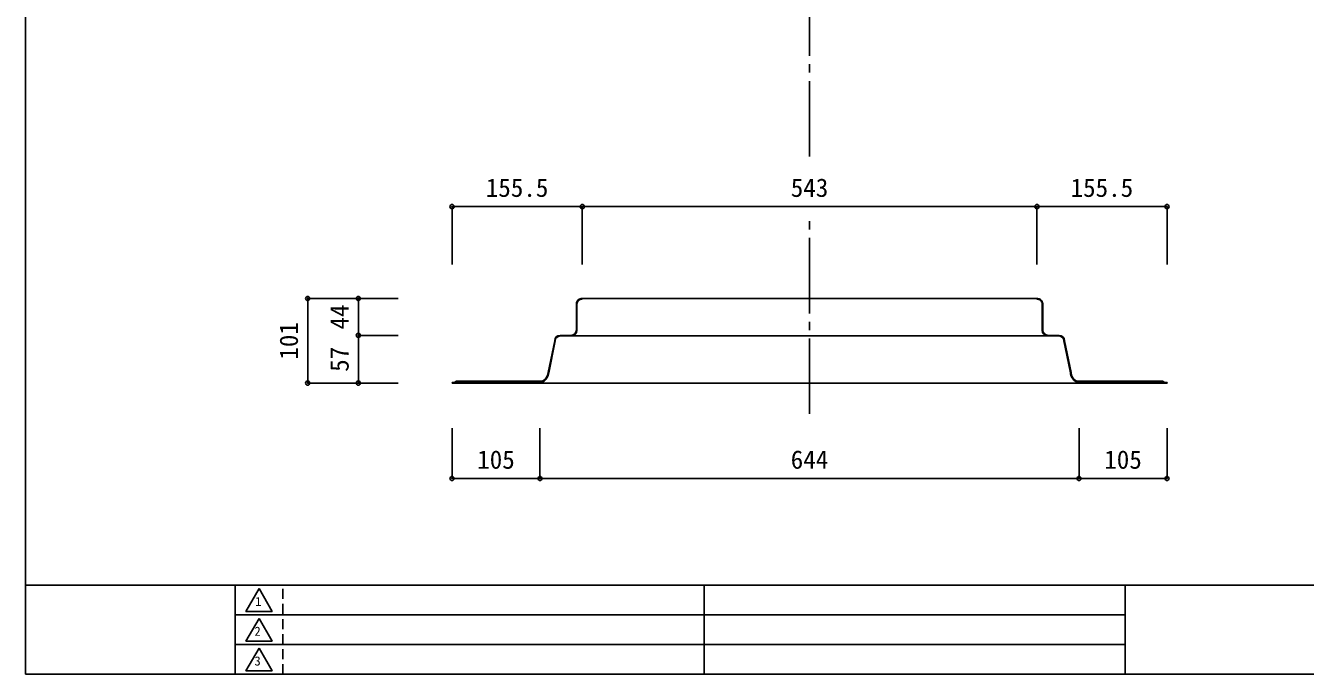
# Model space of a CAD drawing. Units: millimetres at full size, sheet at 1:10, with parts at other scales. Extents: x -1447 to 1393, y -995 to 993.
# Drawn here: x -1447 to 82, y -995 to -220 of the extents above; entities that cross this region are included whole.
import ezdxf
from ezdxf.enums import TextEntityAlignment as Align

# ---------------------------------------------------------------- set-up
doc = ezdxf.new("R2010")
doc.units = ezdxf.units.MM
doc.header["$LTSCALE"] = 10
doc.header["$PDMODE"] = 32
doc.header["$PDSIZE"] = 5
doc.linetypes.add('CHAIN2', pattern=[12, 9, -1, 1, -1])
doc.linetypes.add('DASHED1', pattern=[1.8, 1.2, -0.6])
for name, color, linetype in [('0-0_Defpoints', 7, 'Continuous'), ('1-0', 7, 'Continuous'), ('1-8', 7, 'Continuous')]:
    doc.layers.add(name, color=color, linetype=linetype)
doc.styles.add('ＭＳ ゴシック', font='')
doc.styles.get('ＭＳ ゴシック').set_extended_font_data('MS Gothic')

msp = doc.modelspace()

# ---------------------------------------------------------------- linework, layer by layer
at = {"layer": '0-0_Defpoints'}
for p, q in [((-1446.63, -888.15), (1393.37, -888.15)), ((-1196.24, -888.15), (-1196.24, -994.65)), ((-636.3, -888.15), (-636.3, -994.8)), ((-133.16, -888.15), (-133.16, -994.65)), ((-1196.24, -923.65), (-133.16, -923.65)), ((-1196.24, -959.15), (-133.16, -959.15))]:
    msp.add_line(p, q, dxfattribs=at)
at = {"layer": '0-0_Defpoints', "linetype": 'DASHED1'}
msp.add_line((-1139.44, -994.65), (-1139.44, -888.15), dxfattribs=at)
at = {"layer": '0-0_Defpoints'}
for points in [[(-1446.63, -994.65), (1393.37, -994.65), (1393.37, 993.35), (-1446.63, 993.35)], [(-1167.84, -892.41), (-1183.48, -919.49), (-1152.2, -919.49)], [(-1167.84, -927.91), (-1183.48, -954.99), (-1152.2, -954.99)], [(-1167.84, -963.41), (-1183.48, -990.49), (-1152.2, -990.49)]]:
    msp.add_lwpolyline(points, close=True, dxfattribs=at)
at = {"layer": '1-0', "linetype": 'CHAIN2'}
for p, q in [((-510.22, -376.17), (-510.22, 783.14)), ((-510.22, -683.62), (-510.22, -451.81))]:
    msp.add_line(p, q, dxfattribs=at)
at = {"layer": '1-0'}
for p, q in [((-781.72, -546.58), (-781.72, -545.87)), ((-781.72, -545.87), (-238.72, -545.87)), ((-238.72, -545.87), (-238.72, -546.58)), ((-788.79, -552.43), (-788.79, -583.59)), ((-788.08, -552.43), (-788.08, -583.59)), ((-232.37, -583.59), (-232.37, -552.43)), ((-231.66, -583.59), (-231.66, -552.43)), ((-795.14, -589.95), (-808.3, -589.95)), ((-795.14, -590.66), (-808.3, -590.66)), ((-795.14, -590.66), (-225.3, -590.66)), ((-212.14, -589.95), (-225.3, -589.95)), ((-212.14, -590.66), (-225.3, -590.66)), ((-814.66, -596.27), (-822.53, -634.41)), ((-813.94, -596.3), (-821.82, -634.46)), ((-198.63, -634.46), (-206.5, -596.3)), ((-197.92, -634.41), (-205.79, -596.27)), ((-937.22, -646.23), (-937.22, -646.95)), ((-934.06, -646.23), (-937.22, -646.23)), ((-937.22, -646.95), (-933.67, -646.95)), ((-86.78, -646.95), (-933.67, -646.95)), ((-829.03, -644.63), (-930.95, -644.63)), ((-828.85, -645.34), (-930.95, -645.34)), ((-89.49, -645.34), (-191.6, -645.34)), ((-89.49, -644.63), (-191.42, -644.63)), ((-86.78, -646.95), (-83.22, -646.95)), ((-83.22, -646.23), (-86.39, -646.23)), ((-83.22, -646.95), (-83.22, -646.23))]:
    msp.add_line(p, q, dxfattribs=at)
for centre, radius, start, end in [((-782.14, -552.51), 6.65, 86.44919, 179.34944), ((-782.13, -552.51), 5.94, 86.04024, 179.26908), ((-238.31, -552.51), 6.65, 0.65056, 93.55081), ((-238.31, -552.51), 5.94, 0.73092, 93.95976), ((-808.3, -596.3), 6.35, 90, 180), ((-808.3, -596.3), 5.64, 90, 180), ((-795.14, -583.59), 6.35, 270, 0), ((-795.14, -583.59), 7.07, 270, 0), ((-225.3, -583.59), 7.07, 180, 270), ((-225.3, -583.59), 6.35, 180, 270), ((-212.14, -596.3), 6.35, 0, 90), ((-212.14, -596.3), 5.64, 0, 90), ((-835.2, -633.53), 12.71, 299.07315, 356.02479), ((-835.2, -633.53), 13.42, 298.27528, 356.02479), ((-185.24, -633.53), 13.42, 183.97521, 241.72472), ((-185.24, -633.53), 12.71, 183.97521, 240.92685), ((-930.95, -648.44), 3.81, 90, 144.54946), ((-930.95, -648.44), 3.1, 90, 151.07878), ((-89.49, -648.44), 3.81, 35.45054, 90), ((-89.49, -648.44), 3.1, 28.92122, 90)]:
    msp.add_arc(centre, radius, start, end, dxfattribs=at)
at = {"layer": '1-8'}
for p, q in [((-937.22, -436.12), (-781.72, -436.12)), ((-937.22, -436.12), (-937.22, -505.31)), ((-781.72, -436.12), (-781.72, -505.31)), ((-781.72, -436.12), (-238.72, -436.12)), ((-238.72, -436.12), (-238.72, -505.31)), ((-238.72, -436.12), (-83.22, -436.12)), ((-83.22, -436.12), (-83.22, -505.31)), ((-1109.71, -646.95), (-1109.71, -545.87)), ((-1109.71, -545.87), (-1049.14, -545.87)), ((-1049.14, -589.95), (-1049.14, -545.87)), ((-1049.14, -545.87), (-1001.58, -545.87)), ((-1049.14, -646.95), (-1049.14, -589.95)), ((-1049.14, -589.95), (-1001.58, -589.95)), ((-1109.71, -646.95), (-1049.14, -646.95)), ((-1049.14, -646.95), (-1001.58, -646.95)), ((-937.22, -760.83), (-937.22, -700.83)), ((-832.22, -760.83), (-832.22, -700.83)), ((-188.22, -760.83), (-188.22, -700.83)), ((-83.22, -760.83), (-83.22, -700.83)), ((-937.22, -760.83), (-832.22, -760.83)), ((-832.22, -760.83), (-188.22, -760.83)), ((-188.22, -760.83), (-83.22, -760.83))]:
    msp.add_line(p, q, dxfattribs=at)
for p in [(-937.22, -436.12), (-781.72, -436.12), (-238.72, -436.12), (-83.22, -436.12), (-1109.71, -545.87), (-1049.14, -545.87), (-1049.14, -589.95), (-1109.71, -646.95), (-1049.14, -646.95), (-937.22, -760.83), (-832.22, -760.83), (-188.22, -760.83), (-83.22, -760.83)]:
    msp.add_point(p, dxfattribs=at)

# ---------------------------------------------------------------- texts
at = {"layer": '0-0_Defpoints', "style": 'ＭＳ ゴシック'}
for s, p in [('1', (-1172.37, -916.5)), ('2', (-1173.26, -952)), ('3', (-1173.26, -987.5))]:
    msp.add_text(s, height=10.93, dxfattribs=at).set_placement(p, align=Align.BOTTOM_LEFT)
at = {"layer": '1-8', "style": 'ＭＳ ゴシック'}
for s, p in [('155.5', (-896.97, -431.12)), ('543', (-532.72, -431.12)), ('155.5', (-198.47, -431.12)), ('105', (-907.22, -755.83)), ('644', (-532.72, -755.83)), ('105', (-158.22, -755.83))]:
    msp.add_text(s, height=21.99, dxfattribs=at).set_placement(p, align=Align.BOTTOM_LEFT)
for s, p in [('44', (-1054.14, -582.91)), ('101', (-1114.71, -618.91)), ('57', (-1054.14, -633.45))]:
    msp.add_text(s, height=21.99, rotation=90, dxfattribs=at).set_placement(p, align=Align.BOTTOM_LEFT)

doc.saveas('drawing.dxf')
